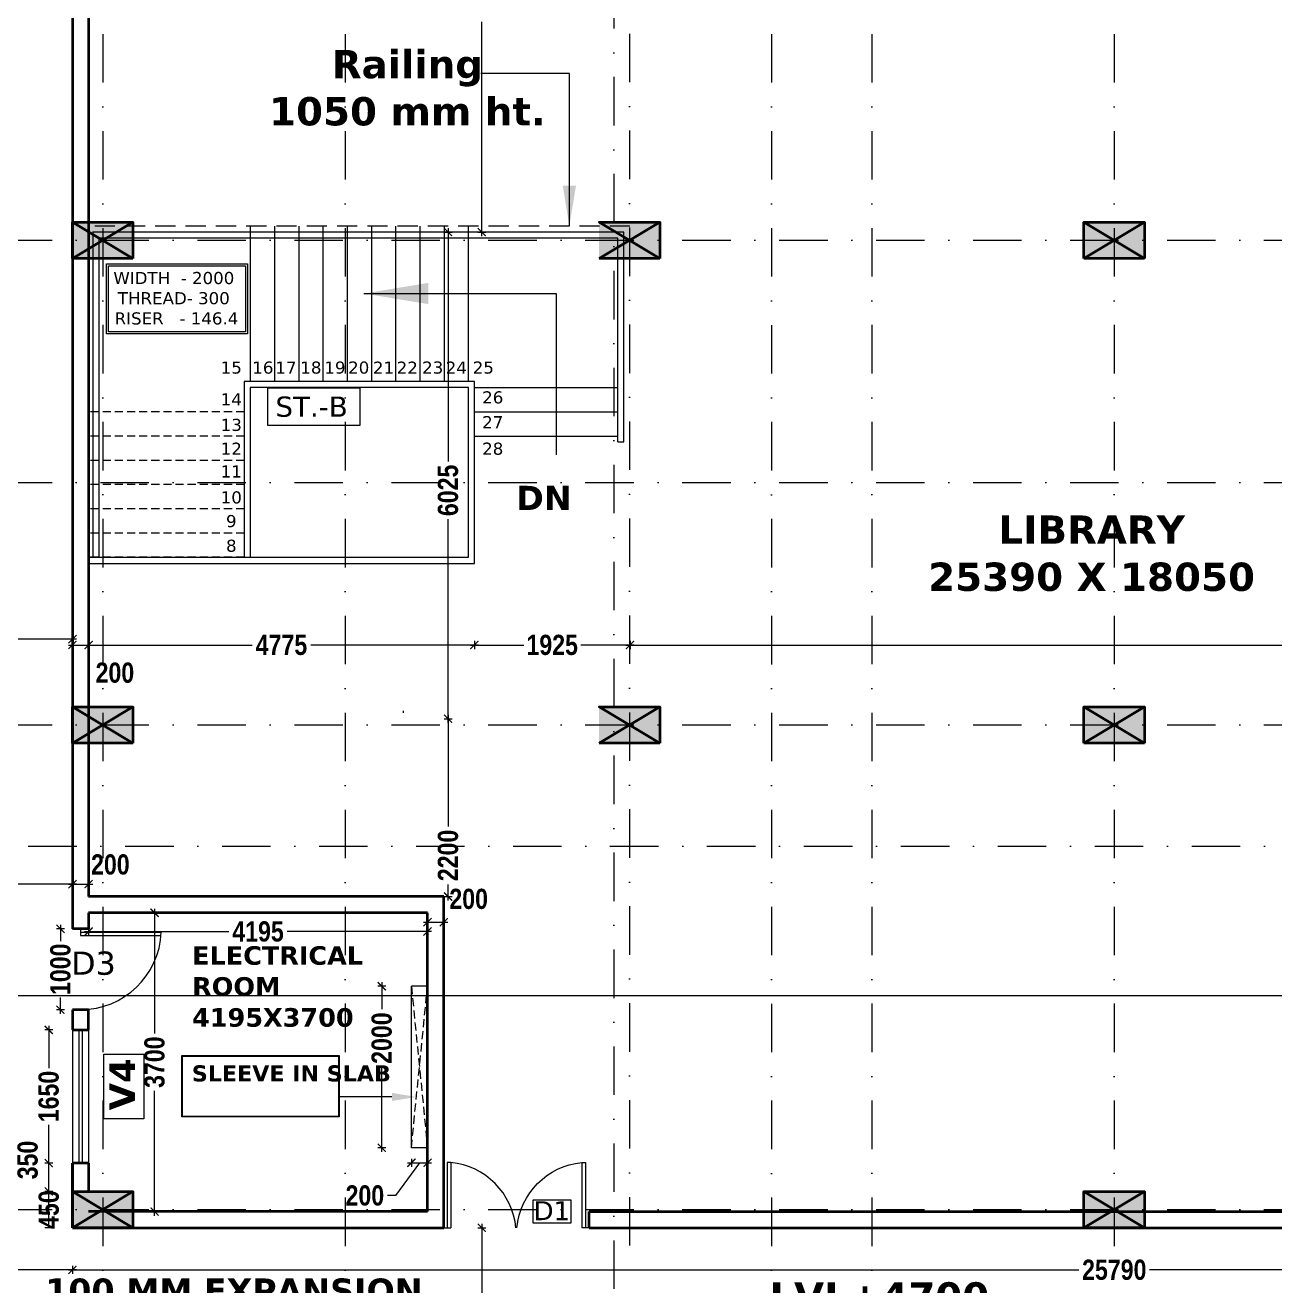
# Model space of a CAD drawing. Header units: millimetres. Extents: x -3092155 to 4513934, y -12317808 to 1850003.
# Drawn here: x -429904 to -414437, y -5682594 to -5666990 of the extents above; entities that cross this region are included whole.
import ezdxf

# ---------------------------------------------------------------- set-up
doc = ezdxf.new("R2010")
doc.units = ezdxf.units.MM
doc.header["$LTSCALE"] = 2
doc.header["$MEASUREMENT"] = 0
doc.header["$PDMODE"] = 34
doc.header["$PDSIZE"] = 500
for name, pattern in [('DASHDOT', [1, 0.5, -0.25, 0, -0.25]), ('DASHED2', [0.375, 0.25, -0.125]), ('HIDDEN', [0.375, 0.25, -0.125])]:
    doc.linetypes.add(name, pattern=pattern)
doc.layers.add('AEROW', color=7, linetype='Continuous', lineweight=15, true_color=0x0d0d0d)
doc.layers.add('DOT', color=7, linetype='DASHED2', lineweight=0, true_color=0x89067c)
for name, color, linetype, lineweight in [('coloumn', 10, 'Continuous', 35), ('D DIM', 250, 'Continuous', 9), ('D1', 10, 'Continuous', 5), ('D3', 10, 'Continuous', 5), ('DOOR', 27, 'Continuous', 5), ('glass', 5, 'Continuous', 15), ('GRID', 251, 'DASHDOT', 5), ('RAILING', 47, 'Continuous', 13), ('SILL', 74, 'Continuous', 9), ('STAIR', 252, 'Continuous', 9), ('TEXT', 7, 'Continuous', 13), ('VENTI', 162, 'Continuous', 5), ('WAll', 250, 'Continuous', 35)]:
    doc.layers.add(name, color=color, linetype=linetype, lineweight=lineweight)
doc.styles.add('INNER DIM', font='ARIALNB.TTF', dxfattribs={"height": 250})
doc.styles.add('style2', font='verdana.ttf')
doc.dimstyles.new('external final', dxfattribs={"dimscale": 0, "dimtxt": 250, "dimasz": 100, "dimexe": 50, "dimexo": 50, "dimgap": 50, "dimtad": 0, "dimdec": 0, "dimzin": 0, "dimdsep": 46, "dimtxsty": 'INNER DIM', "dimblk": 'ARCHTICK', "dimcen": 100, "dimdle": 50, "dimclrd": 256, "dimclre": 256, "dimclrt": 256, "dimadec": 0, "dimazin": 0, "dimtfac": 1, "dimtdec": 0, "dimtix": 1, "dimtmove": 1, "dimatfit": 3, "dimfxl": 50, "dimfxlon": 1, "dimtolj": 1, "dimtzin": 0, "dimlwd": -1, "dimlwe": -1, "dimarcsym": 1})
doc.dimstyles.new('INNER DIM', dxfattribs={"dimscale": 0, "dimtxt": 250, "dimasz": 100, "dimexe": 50, "dimexo": 50, "dimgap": 50, "dimtad": 0, "dimdec": 0, "dimzin": 0, "dimdsep": 46, "dimtxsty": 'INNER DIM', "dimblk": 'ARCHTICK', "dimcen": 100, "dimdle": 50, "dimclrd": 256, "dimclre": 256, "dimclrt": 256, "dimadec": 0, "dimazin": 0, "dimtfac": 1, "dimtdec": 0, "dimtix": 1, "dimtmove": 2, "dimatfit": 3, "dimfxl": 50, "dimfxlon": 1, "dimtolj": 1, "dimtzin": 0, "dimlwd": -1, "dimlwe": -1, "dimarcsym": 1})

# ---------------------------------------------------------------- blocks, each defined once
blk = doc.blocks.new('_ArchTick')
at = {"color": 0, "linetype": 'ByBlock', "const_width": 0.15}
blk.add_lwpolyline([(-0.5, -0.5), (0.5, 0.5)], dxfattribs=at)
blk = doc.blocks.new('*D658')
at = {"layer": 'D DIM', "ltscale": 100, "transparency": 16777216}
for p, q in [((-432189, -5674589), (-431087, -5674589)), ((-432139, -5674539), (-432139, -5674639)), ((-429269, -5674589), (-430371, -5674589)), ((-429319, -5674539), (-429319, -5674639))]:
    blk.add_line(p, q, dxfattribs=at)
at = {"layer": 'Defpoints', "color": 0, "lineweight": 50, "ltscale": 100, "transparency": 16777216}
for p in [(-432139, -5674076), (-429319, -5674202), (-429319, -5674589)]:
    blk.add_point(p, dxfattribs=at)
at = {"layer": 'D DIM', "ltscale": 100, "transparency": 16777216, "xscale": 100, "yscale": 100, "zscale": 100, "rotation": 180}
blk.add_blockref('_ArchTick', (-432139, -5674589), dxfattribs=at)
at = {"layer": 'D DIM', "ltscale": 100, "transparency": 16777216, "xscale": 100, "yscale": 100, "zscale": 100}
blk.add_blockref('_ArchTick', (-429319, -5674589), dxfattribs=at)
at = {"layer": 'D DIM', "ltscale": 100, "transparency": 16777216, "insert": (-430729, -5674589), "char_height": 250, "attachment_point": 5, "style": 'INNER DIM'}
blk.add_mtext('\\A1;2820', dxfattribs=at)
blk = doc.blocks.new('*D185')
at = {"layer": 'D DIM', "ltscale": 100, "transparency": 16777216}
for p, q in [((-429319, -5674612), (-429319, -5674712)), ((-429119, -5674612), (-429119, -5674712)), ((-429369, -5674662), (-429069, -5674662))]:
    blk.add_line(p, q, dxfattribs=at)
at = {"layer": 'Defpoints', "color": 0, "lineweight": 50, "ltscale": 100, "transparency": 16777216}
for p in [(-429319, -5674275), (-429119, -5674278), (-429119, -5674662)]:
    blk.add_point(p, dxfattribs=at)
at = {"layer": 'D DIM', "ltscale": 100, "transparency": 16777216, "xscale": 100, "yscale": 100, "zscale": 100, "rotation": 180}
blk.add_blockref('_ArchTick', (-429319, -5674662), dxfattribs=at)
at = {"layer": 'D DIM', "ltscale": 100, "transparency": 16777216, "xscale": 100, "yscale": 100, "zscale": 100}
blk.add_blockref('_ArchTick', (-429119, -5674662), dxfattribs=at)
at = {"layer": 'D DIM', "ltscale": 100, "transparency": 16777216, "insert": (-428794, -5675006), "char_height": 250, "attachment_point": 5, "style": 'INNER DIM'}
blk.add_mtext('\\A1;200', dxfattribs=at)
blk = doc.blocks.new('*D659')
at = {"layer": 'D DIM', "ltscale": 100, "transparency": 16777216}
for p, q in [((-429119, -5674612), (-429119, -5674712)), ((-424344, -5674612), (-424344, -5674712)), ((-429169, -5674662), (-427093, -5674662)), ((-424294, -5674662), (-426370, -5674662))]:
    blk.add_line(p, q, dxfattribs=at)
at = {"layer": 'Defpoints', "color": 0, "lineweight": 50, "ltscale": 100, "transparency": 16777216}
for p in [(-429119, -5673651), (-424344, -5673651), (-424344, -5674662)]:
    blk.add_point(p, dxfattribs=at)
at = {"layer": 'D DIM', "ltscale": 100, "transparency": 16777216, "xscale": 100, "yscale": 100, "zscale": 100, "rotation": 180}
blk.add_blockref('_ArchTick', (-429119, -5674662), dxfattribs=at)
at = {"layer": 'D DIM', "ltscale": 100, "transparency": 16777216, "xscale": 100, "yscale": 100, "zscale": 100}
blk.add_blockref('_ArchTick', (-424344, -5674662), dxfattribs=at)
at = {"layer": 'D DIM', "ltscale": 100, "transparency": 16777216, "insert": (-426732, -5674662), "char_height": 250, "attachment_point": 5, "style": 'INNER DIM'}
blk.add_mtext('\\A1;4775', dxfattribs=at)
blk = doc.blocks.new('*D660')
at = {"layer": 'D DIM', "ltscale": 100, "transparency": 16777216}
for p, q in [((-424344, -5674612), (-424344, -5674712)), ((-422418, -5674612), (-422418, -5674712)), ((-424394, -5674662), (-423734, -5674662)), ((-422368, -5674662), (-423028, -5674662))]:
    blk.add_line(p, q, dxfattribs=at)
at = {"layer": 'Defpoints', "color": 0, "lineweight": 50, "ltscale": 100, "transparency": 16777216}
for p in [(-422418, -5672076), (-424344, -5673651), (-422418, -5674662)]:
    blk.add_point(p, dxfattribs=at)
at = {"layer": 'D DIM', "ltscale": 100, "transparency": 16777216, "xscale": 100, "yscale": 100, "zscale": 100, "rotation": 180}
blk.add_blockref('_ArchTick', (-424344, -5674662), dxfattribs=at)
at = {"layer": 'D DIM', "ltscale": 100, "transparency": 16777216, "xscale": 100, "yscale": 100, "zscale": 100}
blk.add_blockref('_ArchTick', (-422418, -5674662), dxfattribs=at)
at = {"layer": 'D DIM', "ltscale": 100, "transparency": 16777216, "insert": (-423381, -5674662), "char_height": 250, "attachment_point": 5, "style": 'INNER DIM'}
blk.add_mtext('\\A1;1925', dxfattribs=at)
blk = doc.blocks.new('*D661')
at = {"layer": 'D DIM', "ltscale": 100, "transparency": 16777216}
for p, q in [((-422418, -5674612), (-422418, -5674712)), ((-403729, -5674662), (-403729, -5674612)), ((-422468, -5674662), (-413503, -5674662)), ((-403679, -5674662), (-412644, -5674662))]:
    blk.add_line(p, q, dxfattribs=at)
at = {"layer": 'Defpoints', "color": 0, "lineweight": 50, "ltscale": 100, "transparency": 16777216}
for p in [(-422418, -5672076), (-403729, -5674662), (-403729, -5674662)]:
    blk.add_point(p, dxfattribs=at)
at = {"layer": 'D DIM', "ltscale": 100, "transparency": 16777216, "xscale": 100, "yscale": 100, "zscale": 100, "rotation": 180}
blk.add_blockref('_ArchTick', (-422418, -5674662), dxfattribs=at)
at = {"layer": 'D DIM', "ltscale": 100, "transparency": 16777216, "xscale": 100, "yscale": 100, "zscale": 100}
blk.add_blockref('_ArchTick', (-403729, -5674662), dxfattribs=at)
at = {"layer": 'D DIM', "ltscale": 100, "transparency": 16777216, "insert": (-413074, -5674662), "char_height": 250, "attachment_point": 5, "style": 'INNER DIM'}
blk.add_mtext('\\A1;18690', dxfattribs=at)
blk = doc.blocks.new('*D193')
at = {"layer": 'D DIM', "ltscale": 100, "transparency": 16777216}
for p, q in [((-432215, -5677572), (-432215, -5677672)), ((-429319, -5677572), (-429319, -5677672)), ((-432265, -5677622), (-431127, -5677622)), ((-429269, -5677622), (-430406, -5677622))]:
    blk.add_line(p, q, dxfattribs=at)
at = {"layer": 'Defpoints', "color": 0, "lineweight": 50, "ltscale": 100, "transparency": 16777216}
for p in [(-432215, -5677403), (-429319, -5677403), (-429319, -5677622)]:
    blk.add_point(p, dxfattribs=at)
at = {"layer": 'D DIM', "ltscale": 100, "transparency": 16777216, "xscale": 100, "yscale": 100, "zscale": 100, "rotation": 180}
blk.add_blockref('_ArchTick', (-432215, -5677622), dxfattribs=at)
at = {"layer": 'D DIM', "ltscale": 100, "transparency": 16777216, "xscale": 100, "yscale": 100, "zscale": 100}
blk.add_blockref('_ArchTick', (-429319, -5677622), dxfattribs=at)
at = {"layer": 'D DIM', "ltscale": 100, "transparency": 16777216, "insert": (-430767, -5677622), "char_height": 250, "attachment_point": 5, "style": 'INNER DIM'}
blk.add_mtext('\\A1;2895', dxfattribs=at)
blk = doc.blocks.new('*D194')
at = {"layer": 'D DIM', "ltscale": 100, "transparency": 16777216}
for p, q in [((-429319, -5677572), (-429319, -5677672)), ((-429119, -5677572), (-429119, -5677672)), ((-429369, -5677622), (-429069, -5677622))]:
    blk.add_line(p, q, dxfattribs=at)
at = {"layer": 'Defpoints', "color": 0, "lineweight": 50, "ltscale": 100, "transparency": 16777216}
for p in [(-429319, -5677403), (-429119, -5677403), (-429119, -5677622)]:
    blk.add_point(p, dxfattribs=at)
at = {"layer": 'D DIM', "ltscale": 100, "transparency": 16777216, "xscale": 100, "yscale": 100, "zscale": 100, "rotation": 180}
blk.add_blockref('_ArchTick', (-429319, -5677622), dxfattribs=at)
at = {"layer": 'D DIM', "ltscale": 100, "transparency": 16777216, "xscale": 100, "yscale": 100, "zscale": 100}
blk.add_blockref('_ArchTick', (-429119, -5677622), dxfattribs=at)
at = {"layer": 'D DIM', "ltscale": 100, "transparency": 16777216, "insert": (-428850, -5677380), "char_height": 250, "attachment_point": 5, "style": 'INNER DIM'}
blk.add_mtext('\\A1;200', dxfattribs=at)
blk = doc.blocks.new('*D195')
at = {"layer": 'D DIM', "ltscale": 100, "transparency": 16777216}
for p, q in [((-429169, -5678209), (-427383, -5678209)), ((-429119, -5678159), (-429119, -5678259)), ((-424874, -5678209), (-426660, -5678209)), ((-424924, -5678159), (-424924, -5678259))]:
    blk.add_line(p, q, dxfattribs=at)
at = {"layer": 'Defpoints', "color": 0, "lineweight": 50, "ltscale": 100, "transparency": 16777216}
for p in [(-429119, -5677403), (-424924, -5677403), (-424924, -5678209)]:
    blk.add_point(p, dxfattribs=at)
at = {"layer": 'D DIM', "ltscale": 100, "transparency": 16777216, "xscale": 100, "yscale": 100, "zscale": 100, "rotation": 180}
blk.add_blockref('_ArchTick', (-429119, -5678209), dxfattribs=at)
at = {"layer": 'D DIM', "ltscale": 100, "transparency": 16777216, "xscale": 100, "yscale": 100, "zscale": 100}
blk.add_blockref('_ArchTick', (-424924, -5678209), dxfattribs=at)
at = {"layer": 'D DIM', "ltscale": 100, "transparency": 16777216, "insert": (-427022, -5678209), "char_height": 250, "attachment_point": 5, "style": 'INNER DIM'}
blk.add_mtext('\\A1;4195', dxfattribs=at)
blk = doc.blocks.new('*D196')
at = {"layer": 'D DIM', "ltscale": 100, "transparency": 16777216}
for p, q in [((-424724, -5678093), (-424724, -5678043)), ((-424974, -5678093), (-424674, -5678093)), ((-424924, -5678090), (-424924, -5678143))]:
    blk.add_line(p, q, dxfattribs=at)
at = {"layer": 'Defpoints', "color": 0, "lineweight": 50, "ltscale": 100, "transparency": 16777216}
for p in [(-424924, -5678040), (-424724, -5678093), (-424724, -5678093)]:
    blk.add_point(p, dxfattribs=at)
at = {"layer": 'D DIM', "ltscale": 100, "transparency": 16777216, "xscale": 100, "yscale": 100, "zscale": 100, "rotation": 180}
blk.add_blockref('_ArchTick', (-424924, -5678093), dxfattribs=at)
at = {"layer": 'D DIM', "ltscale": 100, "transparency": 16777216, "xscale": 100, "yscale": 100, "zscale": 100}
blk.add_blockref('_ArchTick', (-424724, -5678093), dxfattribs=at)
at = {"layer": 'D DIM', "ltscale": 100, "transparency": 16777216, "insert": (-424415, -5677806), "char_height": 250, "attachment_point": 5, "style": 'INNER DIM'}
blk.add_mtext('\\A1;200', dxfattribs=at)
blk = doc.blocks.new('*D667')
at = {"layer": 'D DIM', "ltscale": 100, "transparency": 16777216}
for p, q in [((-432265, -5682397), (-431127, -5682397)), ((-432215, -5682347), (-432215, -5682447)), ((-429269, -5682397), (-430407, -5682397)), ((-429319, -5682347), (-429319, -5682447))]:
    blk.add_line(p, q, dxfattribs=at)
at = {"layer": 'Defpoints', "color": 0, "lineweight": 50, "ltscale": 100, "transparency": 16777216}
for p in [(-429319, -5681876), (-432215, -5682051), (-429319, -5682397)]:
    blk.add_point(p, dxfattribs=at)
at = {"layer": 'D DIM', "ltscale": 100, "transparency": 16777216, "xscale": 100, "yscale": 100, "zscale": 100, "rotation": 180}
blk.add_blockref('_ArchTick', (-432215, -5682397), dxfattribs=at)
at = {"layer": 'D DIM', "ltscale": 100, "transparency": 16777216, "xscale": 100, "yscale": 100, "zscale": 100}
blk.add_blockref('_ArchTick', (-429319, -5682397), dxfattribs=at)
at = {"layer": 'D DIM', "ltscale": 100, "transparency": 16777216, "insert": (-430767, -5682397), "char_height": 250, "attachment_point": 5, "style": 'INNER DIM'}
blk.add_mtext('\\A1;2896', dxfattribs=at)
blk = doc.blocks.new('*D668')
at = {"layer": 'D DIM', "ltscale": 100, "transparency": 16777216}
for p, q in [((-429369, -5682397), (-416862, -5682397)), ((-429319, -5682347), (-429319, -5682447)), ((-403479, -5682397), (-415987, -5682397)), ((-403529, -5682347), (-403529, -5682447))]:
    blk.add_line(p, q, dxfattribs=at)
at = {"layer": 'Defpoints', "color": 0, "lineweight": 50, "ltscale": 100, "transparency": 16777216}
for p in [(-429319, -5681876), (-403529, -5681876), (-403529, -5682397)]:
    blk.add_point(p, dxfattribs=at)
at = {"layer": 'D DIM', "ltscale": 100, "transparency": 16777216, "xscale": 100, "yscale": 100, "zscale": 100, "rotation": 180}
blk.add_blockref('_ArchTick', (-429319, -5682397), dxfattribs=at)
at = {"layer": 'D DIM', "ltscale": 100, "transparency": 16777216, "xscale": 100, "yscale": 100, "zscale": 100}
blk.add_blockref('_ArchTick', (-403529, -5682397), dxfattribs=at)
at = {"layer": 'D DIM', "ltscale": 100, "transparency": 16777216, "insert": (-416424, -5682397), "char_height": 250, "attachment_point": 5, "style": 'INNER DIM'}
blk.add_mtext('\\A1;25790', dxfattribs=at)
blk = doc.blocks.new('*D730')
at = {"layer": 'D DIM', "ltscale": 100, "transparency": 16777216}
for p, q in [((1049, 411), (-438739, 411)), ((-438689, 361), (-438689, 461)), ((999, 361), (999, 461))]:
    blk.add_line(p, q, dxfattribs=at)
at = {"layer": 'Defpoints', "color": 0, "lineweight": 50, "ltscale": 100, "transparency": 16777216}
for p in [(-438689, 411), (999, 0), (-438689, -5723126)]:
    blk.add_point(p, dxfattribs=at)
at = {"layer": 'D DIM', "ltscale": 100, "transparency": 16777216, "xscale": 100, "yscale": 100, "zscale": 100, "rotation": 180}
blk.add_blockref('_ArchTick', (-438689, 411), dxfattribs=at)
at = {"layer": 'D DIM', "ltscale": 100, "transparency": 16777216, "xscale": 100, "yscale": 100, "zscale": 100}
blk.add_blockref('_ArchTick', (999, 411), dxfattribs=at)
at = {"layer": 'D DIM', "ltscale": 100, "transparency": 16777216, "insert": (1326, 835), "char_height": 250, "attachment_point": 5, "style": 'INNER DIM'}
blk.add_mtext('\\A1;439688', dxfattribs=at)
blk = doc.blocks.new('*D297')
at = {"layer": 'D DIM', "ltscale": 100, "transparency": 16777216}
for p, q in [((-429418, -5678176), (-429518, -5678176)), ((-429468, -5678126), (-429468, -5678326)), ((-429468, -5679226), (-429468, -5679026)), ((-429418, -5679176), (-429518, -5679176))]:
    blk.add_line(p, q, dxfattribs=at)
at = {"layer": 'Defpoints', "color": 0, "lineweight": 50, "ltscale": 100, "transparency": 16777216}
for p in [(-429319, -5678176), (-429468, -5679176), (-429319, -5679176)]:
    blk.add_point(p, dxfattribs=at)
at = {"layer": 'D DIM', "ltscale": 100, "transparency": 16777216, "xscale": 100, "yscale": 100, "zscale": 100}
for p, rotation in [((-429468, -5678176), 90), ((-429468, -5679176), 270)]:
    blk.add_blockref('_ArchTick', p, dxfattribs=dict(at, rotation=rotation))
at = {"layer": 'D DIM', "ltscale": 100, "transparency": 16777216, "insert": (-429468, -5678676), "char_height": 250, "attachment_point": 5, "rotation": 90, "style": 'INNER DIM'}
blk.add_mtext('\\A1;1000', dxfattribs=at)
blk = doc.blocks.new('*D298')
at = {"layer": 'D DIM', "ltscale": 100, "transparency": 16777216}
for p, q in [((-424303, -5663626), (-424203, -5663626)), ((-424253, -5663576), (-424253, -5666231)), ((-424253, -5669601), (-424253, -5666947)), ((-424303, -5669551), (-424203, -5669551))]:
    blk.add_line(p, q, dxfattribs=at)
at = {"layer": 'Defpoints', "color": 0, "lineweight": 50, "ltscale": 100, "transparency": 16777216}
for p in [(-425142, -5663626), (-425142, -5669551), (-424253, -5669551)]:
    blk.add_point(p, dxfattribs=at)
at = {"layer": 'D DIM', "ltscale": 100, "transparency": 16777216, "xscale": 100, "yscale": 100, "zscale": 100}
for p, rotation in [((-424253, -5663626), 90), ((-424253, -5669551), 270)]:
    blk.add_blockref('_ArchTick', p, dxfattribs=dict(at, rotation=rotation))
at = {"layer": 'D DIM', "ltscale": 100, "transparency": 16777216, "insert": (-424253, -5666589), "char_height": 250, "attachment_point": 5, "rotation": 90, "style": 'INNER DIM'}
blk.add_mtext('\\A1;5925', dxfattribs=at)
blk = doc.blocks.new('*D299')
at = {"layer": 'D DIM', "ltscale": 100, "transparency": 16777216}
for p, q in [((-424720, -5669551), (-424620, -5669551)), ((-424670, -5669501), (-424670, -5672390)), ((-424670, -5675626), (-424670, -5673106)), ((-424720, -5675576), (-424620, -5675576))]:
    blk.add_line(p, q, dxfattribs=at)
at = {"layer": 'Defpoints', "color": 0, "lineweight": 50, "ltscale": 100, "transparency": 16777216}
for p in [(-425142, -5669551), (-425618, -5675576), (-424670, -5675576)]:
    blk.add_point(p, dxfattribs=at)
at = {"layer": 'D DIM', "ltscale": 100, "transparency": 16777216, "xscale": 100, "yscale": 100, "zscale": 100}
for p, rotation in [((-424670, -5669551), 90), ((-424670, -5675576), 270)]:
    blk.add_blockref('_ArchTick', p, dxfattribs=dict(at, rotation=rotation))
at = {"layer": 'D DIM', "ltscale": 100, "transparency": 16777216, "insert": (-424670, -5672748), "char_height": 250, "attachment_point": 5, "rotation": 90, "style": 'INNER DIM'}
blk.add_mtext('\\A1;6025', dxfattribs=at)
blk = doc.blocks.new('*D300')
at = {"layer": 'D DIM', "ltscale": 100, "transparency": 16777216}
for p, q in [((-424670, -5675526), (-424670, -5676909)), ((-424720, -5675576), (-424620, -5675576)), ((-424670, -5677826), (-424670, -5677625)), ((-424720, -5677776), (-424620, -5677776))]:
    blk.add_line(p, q, dxfattribs=at)
at = {"layer": 'Defpoints', "color": 0, "lineweight": 50, "ltscale": 100, "transparency": 16777216}
for p in [(-425618, -5675576), (-424924, -5677776), (-424670, -5677776)]:
    blk.add_point(p, dxfattribs=at)
at = {"layer": 'D DIM', "ltscale": 100, "transparency": 16777216, "xscale": 100, "yscale": 100, "zscale": 100}
for p, rotation in [((-424670, -5675576), 90), ((-424670, -5677776), 270)]:
    blk.add_blockref('_ArchTick', p, dxfattribs=dict(at, rotation=rotation))
at = {"layer": 'D DIM', "ltscale": 100, "transparency": 16777216, "insert": (-424670, -5677267), "char_height": 250, "attachment_point": 5, "rotation": 90, "style": 'INNER DIM'}
blk.add_mtext('\\A1;2200', dxfattribs=at)
blk = doc.blocks.new('*D301')
at = {"layer": 'D DIM', "ltscale": 100, "transparency": 16777216}
for p, q in [((-428303, -5677976), (-428353, -5677976)), ((-428303, -5677926), (-428303, -5679470)), ((-428303, -5681726), (-428303, -5680182)), ((-428253, -5681676), (-428353, -5681676))]:
    blk.add_line(p, q, dxfattribs=at)
at = {"layer": 'Defpoints', "color": 0, "lineweight": 50, "ltscale": 100, "transparency": 16777216}
for p in [(-428303, -5677976), (-428303, -5681676), (-425142, -5681676)]:
    blk.add_point(p, dxfattribs=at)
at = {"layer": 'D DIM', "ltscale": 100, "transparency": 16777216, "xscale": 100, "yscale": 100, "zscale": 100}
for p, rotation in [((-428303, -5677976), 90), ((-428303, -5681676), 270)]:
    blk.add_blockref('_ArchTick', p, dxfattribs=dict(at, rotation=rotation))
at = {"layer": 'D DIM', "ltscale": 100, "transparency": 16777216, "insert": (-428303, -5679826), "char_height": 250, "attachment_point": 5, "rotation": 90, "style": 'INNER DIM'}
blk.add_mtext('\\A1;3700', dxfattribs=at)
blk = doc.blocks.new('*D771')
at = {"layer": 'D DIM', "ltscale": 100, "transparency": 16777216}
for p, q in [((-424303, -5681876), (-424203, -5681876)), ((-424253, -5681826), (-424253, -5682918)), ((-424253, -5684726), (-424253, -5683634)), ((-424303, -5684676), (-424203, -5684676))]:
    blk.add_line(p, q, dxfattribs=at)
at = {"layer": 'Defpoints', "color": 0, "lineweight": 50, "ltscale": 100, "transparency": 16777216}
for p in [(-425142, -5681876), (-425569, -5684676), (-424253, -5684676)]:
    blk.add_point(p, dxfattribs=at)
at = {"layer": 'D DIM', "ltscale": 100, "transparency": 16777216, "xscale": 100, "yscale": 100, "zscale": 100}
for p, rotation in [((-424253, -5681876), 90), ((-424253, -5684676), 270)]:
    blk.add_blockref('_ArchTick', p, dxfattribs=dict(at, rotation=rotation))
at = {"layer": 'D DIM', "ltscale": 100, "transparency": 16777216, "insert": (-424253, -5683276), "char_height": 250, "attachment_point": 5, "rotation": 90, "style": 'INNER DIM'}
blk.add_mtext('\\A1;2800', dxfattribs=at)
blk = doc.blocks.new('*D399')
at = {"layer": 'D DIM', "ltscale": 100, "transparency": 16777216}
for p, q in [((-429562, -5681426), (-429662, -5681426)), ((-429612, -5681876), (-429612, -5681426)), ((-429562, -5681876), (-429662, -5681876))]:
    blk.add_line(p, q, dxfattribs=at)
at = {"layer": 'Defpoints', "color": 0, "lineweight": 50, "ltscale": 100, "transparency": 16777216}
for p in [(-429612, -5681426), (-429319, -5681426), (-429319, -5681876)]:
    blk.add_point(p, dxfattribs=at)
at = {"layer": 'D DIM', "ltscale": 100, "transparency": 16777216, "insert": (-429612, -5681651), "char_height": 250, "attachment_point": 5, "rotation": 90, "style": 'INNER DIM'}
blk.add_mtext('\\A1;450', dxfattribs=at)
blk = doc.blocks.new('*D916')
at = {"layer": 'D DIM', "ltscale": 100, "transparency": 16777216}
for p, q in [((-429563, -5681076), (-429663, -5681076)), ((-429613, -5681476), (-429613, -5681026)), ((-429563, -5681426), (-429663, -5681426))]:
    blk.add_line(p, q, dxfattribs=at)
at = {"layer": 'Defpoints', "color": 0, "lineweight": 50, "ltscale": 100, "transparency": 16777216}
for p in [(-429613, -5681076), (-429319, -5681076), (-429319, -5681426)]:
    blk.add_point(p, dxfattribs=at)
at = {"layer": 'D DIM', "ltscale": 100, "transparency": 16777216, "xscale": 100, "yscale": 100, "zscale": 100}
for p, rotation in [((-429613, -5681076), 90), ((-429613, -5681426), 270)]:
    blk.add_blockref('_ArchTick', p, dxfattribs=dict(at, rotation=rotation))
at = {"layer": 'D DIM', "ltscale": 100, "transparency": 16777216, "insert": (-429873, -5681037), "char_height": 250, "attachment_point": 5, "rotation": 90, "style": 'INNER DIM'}
blk.add_mtext('\\A1;350', dxfattribs=at)
blk = doc.blocks.new('*D917')
at = {"layer": 'D DIM', "ltscale": 100, "transparency": 16777216}
for p, q in [((-429563, -5679426), (-429663, -5679426)), ((-429613, -5679376), (-429613, -5679901)), ((-429613, -5681126), (-429613, -5680601)), ((-429563, -5681076), (-429663, -5681076))]:
    blk.add_line(p, q, dxfattribs=at)
at = {"layer": 'Defpoints', "color": 0, "lineweight": 50, "ltscale": 100, "transparency": 16777216}
for p in [(-429613, -5679426), (-429319, -5679426), (-429319, -5681076)]:
    blk.add_point(p, dxfattribs=at)
at = {"layer": 'D DIM', "ltscale": 100, "transparency": 16777216, "xscale": 100, "yscale": 100, "zscale": 100}
for p, rotation in [((-429613, -5679426), 90), ((-429613, -5681076), 270)]:
    blk.add_blockref('_ArchTick', p, dxfattribs=dict(at, rotation=rotation))
at = {"layer": 'D DIM', "ltscale": 100, "transparency": 16777216, "insert": (-429613, -5680251), "char_height": 250, "attachment_point": 5, "rotation": 90, "style": 'INNER DIM'}
blk.add_mtext('\\A1;1650', dxfattribs=at)
blk = doc.blocks.new('*D919')
at = {"layer": 'D DIM', "ltscale": 100, "transparency": 16777216}
for p, q in [((-425491, -5678836), (-425491, -5679170)), ((-425441, -5678886), (-425541, -5678886)), ((-425491, -5680936), (-425491, -5679886)), ((-425441, -5680886), (-425541, -5680886))]:
    blk.add_line(p, q, dxfattribs=at)
at = {"layer": 'Defpoints', "color": 0, "lineweight": 50, "ltscale": 100, "transparency": 16777216}
for p in [(-425124, -5678886), (-425491, -5680886), (-425124, -5680886)]:
    blk.add_point(p, dxfattribs=at)
at = {"layer": 'D DIM', "ltscale": 100, "transparency": 16777216, "xscale": 100, "yscale": 100, "zscale": 100}
for p, rotation in [((-425491, -5678886), 90), ((-425491, -5680886), 270)]:
    blk.add_blockref('_ArchTick', p, dxfattribs=dict(at, rotation=rotation))
at = {"layer": 'D DIM', "ltscale": 100, "transparency": 16777216, "insert": (-425491, -5679528), "char_height": 250, "attachment_point": 5, "rotation": 90, "style": 'INNER DIM'}
blk.add_mtext('\\A1;2000', dxfattribs=at)
blk = doc.blocks.new('*D920')
at = {"layer": 'D DIM', "ltscale": 100, "transparency": 16777216}
for p, q in [((-425024, -5681071), (-425321, -5681477)), ((-425174, -5681071), (-424874, -5681071)), ((-425124, -5681021), (-425124, -5681121)), ((-424924, -5681021), (-424924, -5681121)), ((-425321, -5681477), (-425421, -5681477))]:
    blk.add_line(p, q, dxfattribs=at)
at = {"layer": 'Defpoints', "color": 0, "lineweight": 50, "ltscale": 100, "transparency": 16777216}
for p in [(-425124, -5680886), (-424924, -5680886), (-424924, -5681071)]:
    blk.add_point(p, dxfattribs=at)
at = {"layer": 'D DIM', "ltscale": 100, "transparency": 16777216, "xscale": 100, "yscale": 100, "zscale": 100, "rotation": 180}
blk.add_blockref('_ArchTick', (-425124, -5681071), dxfattribs=at)
at = {"layer": 'D DIM', "ltscale": 100, "transparency": 16777216, "xscale": 100, "yscale": 100, "zscale": 100}
blk.add_blockref('_ArchTick', (-424924, -5681071), dxfattribs=at)
at = {"layer": 'D DIM', "ltscale": 100, "transparency": 16777216, "insert": (-425700, -5681477), "char_height": 250, "attachment_point": 5, "style": 'INNER DIM'}
blk.add_mtext('\\A1;200', dxfattribs=at)
blk = doc.blocks.new('1000 DOOR R')
at = {"layer": 'DOOR', "color": 252, "ltscale": 200}
for p, q in [((-900, -900), (0, -900)), ((-900, -900), (-900, -950)), ((-900, -950), (0, -950)), ((0, -1000), (0, -900))]:
    blk.add_line(p, q, dxfattribs=at)
blk.add_arc((96, -1003), 1001, 95.4612, 174.0988, dxfattribs=at)
blk = doc.blocks.new('F.F')
at = {"layer": 'coloumn', "ltscale": 100}
for points in [[(-201190, -5823206), (-201190, -5822756), (-201940, -5822756), (-201940, -5823206)], [(-194670, -5823206), (-194670, -5822756), (-195420, -5822756), (-195420, -5823206)], [(-188670, -5823206), (-188670, -5822756), (-189420, -5822756), (-189420, -5823206)], [(-201190, -5829206), (-201190, -5828756), (-201940, -5828756), (-201940, -5829206)], [(-194670, -5829206), (-194670, -5828756), (-195420, -5828756), (-195420, -5829206)], [(-188670, -5829206), (-188670, -5828756), (-189420, -5828756), (-189420, -5829206)], [(-201190, -5835206), (-201190, -5834756), (-201940, -5834756), (-201940, -5835206)], [(-188670, -5835206), (-188670, -5834756), (-189420, -5834756), (-189420, -5835206)]]:
    blk.add_hatch(color=256, dxfattribs=at).paths.add_polyline_path(points)
for p, q in [((-201940, -5823206), (-201940, -5822756)), ((-201940, -5822756), (-201190, -5822756)), ((-201190, -5822756), (-201190, -5823206)), ((-194670, -5822756), (-194670, -5823206)), ((-189420, -5823206), (-189420, -5822756)), ((-189420, -5822756), (-188670, -5822756)), ((-188670, -5822756), (-188670, -5823206)), ((-201190, -5823206), (-201940, -5823206)), ((-194670, -5823206), (-195420, -5823206)), ((-188670, -5823206), (-189420, -5823206)), ((-201940, -5829206), (-201940, -5828756)), ((-201940, -5828756), (-201190, -5828756)), ((-201190, -5828756), (-201190, -5829206)), ((-194670, -5828756), (-194670, -5829206)), ((-189420, -5829206), (-189420, -5828756)), ((-189420, -5828756), (-188670, -5828756)), ((-188670, -5828756), (-188670, -5829206)), ((-201190, -5829206), (-201940, -5829206)), ((-194670, -5829206), (-195420, -5829206)), ((-188670, -5829206), (-189420, -5829206)), ((-201940, -5835206), (-201940, -5834756)), ((-201940, -5834756), (-201190, -5834756)), ((-201190, -5834756), (-201190, -5835206)), ((-189420, -5835206), (-189420, -5834756)), ((-189420, -5834756), (-188670, -5834756)), ((-188670, -5834756), (-188670, -5835206)), ((-201190, -5835206), (-201940, -5835206)), ((-188670, -5835206), (-189420, -5835206))]:
    blk.add_line(p, q, dxfattribs=at)
for points in [[(-201190, -5823206), (-201940, -5822756), (-201190, -5822756), (-201940, -5823206)], [(-194670, -5823206), (-195420, -5822756), (-194670, -5822756), (-195420, -5823206)], [(-188670, -5823206), (-189420, -5822756), (-188670, -5822756), (-189420, -5823206)], [(-201190, -5829206), (-201940, -5828756), (-201190, -5828756), (-201940, -5829206)], [(-194670, -5829206), (-195420, -5828756), (-194670, -5828756), (-195420, -5829206)], [(-188670, -5829206), (-189420, -5828756), (-188670, -5828756), (-189420, -5829206)], [(-201190, -5835206), (-201940, -5834756), (-201190, -5834756), (-201940, -5835206)], [(-188670, -5835206), (-189420, -5834756), (-188670, -5834756), (-189420, -5835206)]]:
    blk.add_lwpolyline(points, dxfattribs=at)

msp = doc.modelspace()

# ---------------------------------------------------------------- linework, layer by layer
at = {"layer": 'AEROW', "ltscale": 100}
for points in [[(-427963.9, -5679744.7), (-426019.4, -5679744.7), (-426019.4, -5680501.7), (-427963.9, -5680501.7)], [(-427958.9, -5679749.7), (-426024.4, -5679749.7), (-426024.4, -5680496.7), (-427958.9, -5680496.7)]]:
    msp.add_lwpolyline(points, close=True, dxfattribs=at)
msp.add_lwpolyline([(-425364.4, -5680256.2), (-426019.4, -5680256.2)], dxfattribs=at)
msp.add_solid([(-425364.4, -5680206.2), (-425064.4, -5680256.2), (-425364.4, -5680306.2)], dxfattribs=at)
at = {"layer": 'D DIM', "ltscale": 100}
msp.add_line((-438539.3, -5678998.9), (-394309.3, -5678998.9), dxfattribs=at)
at = {"layer": 'D DIM', "color": 1, "ltscale": 100}
msp.add_lwpolyline([(-423617.5, -5681530.8), (-423152.3, -5681530.8), (-423152.3, -5681817), (-423617.5, -5681817)], close=True, dxfattribs=at)
at = {"layer": 'DOOR', "ltscale": 0.1}
for p, q in [((-429219.3, -5678176.2), (-429219.3, -5678259.6)), ((-429219.3, -5678217.9), (-428220.2, -5678217.9)), ((-429219.3, -5678259.6), (-428222.8, -5678259.6))]:
    msp.add_line(p, q, dxfattribs=at)
msp.add_arc((-429219.3, -5678176.2), 1000, 270, 357.61198, dxfattribs=at)
at = {"layer": 'DOT', "linetype": 'Continuous', "lineweight": 5, "ltscale": 400}
for p, q in [((-425124.3, -5680885.9), (-425124.3, -5678885.9)), ((-424924.3, -5678885.9), (-425124.3, -5678885.9)), ((-424924.3, -5680885.9), (-425124.3, -5680885.9))]:
    msp.add_line(p, q, dxfattribs=at)
at = {"layer": 'glass', "ltscale": 100}
for p, q in [((-429239.3, -5679426.2), (-429239.3, -5681076.2)), ((-429199.3, -5679426.2), (-429199.3, -5681076.2))]:
    msp.add_line(p, q, dxfattribs=at)
at = {"layer": 'GRID', "color": 5, "ltscale": 600}
for p, q in [((-428945.1, -5657499.4), (-428945.1, -5742293.2)), ((-425944.7, -5657499.4), (-425944.7, -5742293.2)), ((-422424.7, -5657494.5), (-422424.7, -5742293.2)), ((-420667.4, -5657500.3), (-420667.4, -5742292.2)), ((-419424.7, -5657499.4), (-419424.7, -5742293.2)), ((-416424.7, -5657499.4), (-416424.7, -5742293.2)), ((-422620.1, -5660430.1), (-422620.1, -5739362.4))]:
    msp.add_line(p, q, dxfattribs=at)
at = {"layer": 'GRID', "color": 6, "ltscale": 600}
for p, q in [((-460174.6, -5669651.2), (-367335.1, -5669651.2)), ((-460174.6, -5672651.2), (-367335.1, -5672651.2)), ((-460174.6, -5675651.2), (-367335.1, -5675651.2)), ((-461068.9, -5677151.2), (-366441.5, -5677151.2)), ((-460174.6, -5681651.2), (-367335.1, -5681651.2))]:
    msp.add_line(p, q, dxfattribs=at)
at = {"layer": 'RAILING', "ltscale": 100}
for p, q in [((-422494.2, -5669551.2), (-429069.2, -5669551.2)), ((-422493.8, -5669551.2), (-429068.8, -5669551.2)), ((-429068.8, -5669551.2), (-429068.8, -5673576.4)), ((-422569.2, -5669626.2), (-428994.2, -5669626.2)), ((-422568.8, -5669626.2), (-428993.8, -5669626.2)), ((-428993.8, -5669626.2), (-428993.8, -5673576.4)), ((-422568.8, -5672145.6), (-422568.8, -5669626.2)), ((-422493.8, -5672145.6), (-422493.8, -5669551.2)), ((-424343.8, -5671401.4), (-427193.8, -5671401.4)), ((-427193.8, -5671401.4), (-427193.8, -5673576.4)), ((-424418.8, -5671476.4), (-427118.8, -5671476.4)), ((-427118.8, -5671476.4), (-427118.8, -5673576.4)), ((-424418.8, -5673576.4), (-424418.8, -5671476.4)), ((-424343.8, -5673651.4), (-424343.8, -5671401.4)), ((-422568.8, -5672145.6), (-422493.8, -5672145.6)), ((-429119.3, -5673576.4), (-424418.8, -5673576.4)), ((-429119.3, -5673651.4), (-424343.8, -5673651.4)), ((-425225.7, -5675476.2), (-425225.7, -5675476.2)), ((-425225.7, -5675476.2), (-425225.7, -5675501.2))]:
    msp.add_line(p, q, dxfattribs=at)
at = {"layer": 'RAILING', "color": 1, "ltscale": 100}
msp.add_lwpolyline([(-426899.4, -5671480.7), (-425761.9, -5671480.7), (-425761.9, -5671943.7), (-426899.4, -5671943.7)], close=True, dxfattribs=at)
at = {"layer": 'SILL', "ltscale": 100}
for p, q in [((-429319.3, -5679426.2), (-429319.3, -5681076.2)), ((-429119.3, -5679426.2), (-429119.3, -5681076.2))]:
    msp.add_line(p, q, dxfattribs=at)
at = {"layer": 'STAIR', "linetype": 'HIDDEN', "ltscale": 500}
msp.add_line((-422419.2, -5669476.2), (-429144.2, -5669476.2), dxfattribs=at)
at = {"layer": 'STAIR', "ltscale": 100}
for p, q in [((-427119.2, -5669476.2), (-427119.2, -5671401.4)), ((-426819.2, -5669476.2), (-426819.2, -5671401.4)), ((-426519.2, -5669476.2), (-426519.2, -5671401.4)), ((-426219.2, -5669476.2), (-426219.2, -5671401.4)), ((-425919.2, -5669476.2), (-425919.2, -5671401.4)), ((-425619.2, -5669476.2), (-425619.2, -5671401.4)), ((-425319.2, -5669476.2), (-425319.2, -5671401.4)), ((-425019.2, -5669476.2), (-425019.2, -5671401.4)), ((-424719.2, -5669476.2), (-424719.2, -5671401.4)), ((-424419.2, -5669476.2), (-424419.2, -5671401.4)), ((-424419.2, -5671476.4), (-424418.8, -5671476.4)), ((-424343.8, -5671476.4), (-422569.2, -5671476.4)), ((-424419.2, -5671776.4), (-424418.8, -5671776.4)), ((-424343.8, -5671776.4), (-422569.2, -5671776.4)), ((-424419.2, -5672076.4), (-424418.8, -5672076.4)), ((-424343.8, -5672076.4), (-422569.2, -5672076.4))]:
    msp.add_line(p, q, dxfattribs=at)
at = {"layer": 'STAIR', "linetype": 'HIDDEN', "ltscale": 200}
for p, q in [((-427193.8, -5671776.4), (-429119.3, -5671776.4)), ((-427193.8, -5672076.4), (-429119.3, -5672076.4)), ((-427193.8, -5672376.4), (-429119.3, -5672376.4)), ((-427193.8, -5672676.4), (-429119.3, -5672676.4)), ((-427193.8, -5672976.4), (-429119.3, -5672976.4)), ((-427193.8, -5673276.4), (-429119.3, -5673276.4)), ((-427193.8, -5673576.4), (-429119.3, -5673576.4)), ((-425124.3, -5678885.9), (-424924.3, -5680885.9)), ((-425124.3, -5680885.9), (-424924.3, -5678885.9))]:
    msp.add_line(p, q, dxfattribs=at)
at = {"layer": 'TEXT', "ltscale": 100}
for points in [[(-428898.1, -5669945.2), (-427152.5, -5669945.2), (-427152.5, -5670811), (-428898.1, -5670811)], [(-428873.1, -5669970.2), (-427177.5, -5669970.2), (-427177.5, -5670786), (-428873.1, -5670786)]]:
    msp.add_lwpolyline(points, close=True, dxfattribs=at)
at = {"layer": 'VENTI', "ltscale": 0.1}
msp.add_lwpolyline([(-428931.5, -5680526.4), (-428931.5, -5679724.7), (-428437.4, -5679724.7), (-428437.4, -5680526.4)], close=True, dxfattribs=at)
at = {"layer": 'WAll', "ltscale": 100}
for p, q in [((-429319.3, -5663476.2), (-429319.3, -5678176.2)), ((-429119.3, -5663626.2), (-429119.3, -5677776.2)), ((-424724.3, -5677776.2), (-429119.3, -5677776.2)), ((-424724.3, -5681876.2), (-424724.3, -5677776.2)), ((-429119.3, -5677976.2), (-429119.3, -5678176.2)), ((-424924.3, -5677976.2), (-429119.3, -5677976.2)), ((-424924.3, -5681676.2), (-424924.3, -5677976.2)), ((-429119.3, -5678176.2), (-429319.3, -5678176.2)), ((-429319.3, -5679176.2), (-429319.3, -5679426.2)), ((-429119.3, -5679176.2), (-429319.3, -5679176.2)), ((-429319.3, -5679276.2), (-429319.3, -5679426.2)), ((-429119.3, -5679426.2), (-429119.3, -5679176.2)), ((-429319.3, -5679426.2), (-429119.3, -5679426.2)), ((-429319.3, -5681876.2), (-429319.3, -5681076.2)), ((-429319.3, -5681076.2), (-429319.3, -5681876.2)), ((-429319.3, -5681076.2), (-429319.3, -5681876.2)), ((-429119.3, -5681076.2), (-429319.3, -5681076.2)), ((-429119.3, -5681076.2), (-429119.3, -5681426.2)), ((-424924.3, -5681676.2), (-429119.3, -5681676.2)), ((-422924.3, -5681676.2), (-406079.7, -5681676.2)), ((-422924.3, -5681876.2), (-422924.3, -5681676.2)), ((-429319.3, -5681876.2), (-424724.3, -5681876.2)), ((-422924.3, -5681876.2), (-406079.7, -5681876.2))]:
    msp.add_line(p, q, dxfattribs=at)

# ---------------------------------------------------------------- block references
at = {"layer": 'coloumn'}
msp.add_blockref('F.F', (-227379.8, 153330), dxfattribs=at)
at = {"layer": 'SILL', "ltscale": 0.1, "extrusion": (0, 0, -1), "xscale": -0.8999999999941792, "yscale": 0.8999999999941792, "zscale": -0.900000000403865, "rotation": 90}
msp.add_blockref('1000 DOOR R', (423824.3, -5681876.2), dxfattribs=at)
at = {"layer": 'SILL', "ltscale": 0.1, "xscale": -0.8999999999941792, "yscale": 0.8999999999941792, "zscale": 0.900000000403865, "rotation": 90}
msp.add_blockref('1000 DOOR R', (-423824.3, -5681876.2), dxfattribs=at)

# ---------------------------------------------------------------- texts
at = {"layer": 'D1', "style": 'style2'}
msp.add_text('D1', height=235.34, dxfattribs=at).set_placement((-423612.5, -5681782.1))
at = {"layer": 'D3', "style": 'style2'}
msp.add_text('D3', height=287, dxfattribs=at).set_placement((-429336.2, -5678743.7))
at = {"layer": 'TEXT', "ltscale": 0.1, "attachment_point": 5, "style": 'style2'}
for s, insert, char_height in [('{\\fVerdana|b1|i0|c0|p34;Railing \\P1050 mm ht. }', (-425173.6, -5667766.7), 350), ('WIDTH  - 2000 \\PTHREAD- 300 \\P RISER   - 146.4 ', (-428064.5, -5670370.7), 150), ('15', (-427352.9, -5671229.2), 150), ('16', (-426962.3, -5671229.2), 150), ('17', (-426676.6, -5671229.2), 150), ('18', (-426367.7, -5671229.2), 150), ('19', (-426070.4, -5671229.2), 150), ('20', (-425775.9, -5671229.2), 150), ('21', (-425469.4, -5671229.2), 150), ('22', (-425175.1, -5671229.2), 150), ('23', (-424860.2, -5671229.2), 150), ('24', (-424568.2, -5671229.2), 150), ('25', (-424233.7, -5671229.2), 150), ('14', (-427352.9, -5671622.1), 150), ('26', (-424116.9, -5671598.1), 150), ('13', (-427352.9, -5671938.8), 150), ('27', (-424116.9, -5671904), 150), ('12', (-427352.9, -5672232.1), 150), ('28', (-424116.9, -5672233.2), 150), ('11', (-427352.9, -5672513.7), 150), ('{\\fVerdana|b1|i0|c0|p34;DN}', (-423483.7, -5672841.4), 300), ('10', (-427352.9, -5672836.3), 150), ('9', (-427352.9, -5673129.5), 150), ('\\pxt11;{\\fVerdana|b1|i0|c0|p34;LIBRARY\\P25390 X 18050}', (-416704.8, -5673528.6), 350), ('8', (-427352.9, -5673434.5), 150), ('\\pxt11;{\\fVerdana|b1|i0|c0|p34;LVL+4700}', (-419332.5, -5682728.6), 350)]:
    msp.add_mtext(s, dxfattribs=dict(at, insert=insert, char_height=char_height))
at = {"layer": 'TEXT', "ltscale": 100, "style": 'style2'}
for s, insert, char_height, width, attachment_point in [('ST.-B', (-426806.9, -5671586.5), 250, 626.595, 1), ('{\\fVerdana|b1|i0|c0|p34;ELECTRICAL ROOM 4195X3700}', (-427838.3, -5679391.4), 230, 1958.63, 7), ('{\\fVerdana|b1|i0|c0|p34;SLEEVE IN SLAB}', (-427841.4, -5679864.7), 200, 2420.118, 1)]:
    msp.add_mtext(s, dxfattribs=dict(at, insert=insert, char_height=char_height, width=width, attachment_point=attachment_point))
at = {"layer": 'TEXT', "ltscale": 0.1, "insert": (-427321.2, -5682676.9), "char_height": 321.425, "attachment_point": 5, "style": 'style2'}
msp.add_mtext_dynamic_manual_height_columns('\\P{\\fVerdana|b1|i0|c0|p34;\\H0.93334x;100 MM EXPANSION JOINT}', width=4869.269, gutter_width=500, heights=[0], dxfattribs=at)
at = {"layer": 'VENTI', "ltscale": 0.1, "insert": (-428704, -5680099.8), "char_height": 320, "attachment_point": 5, "rotation": 90, "style": 'style2'}
msp.add_mtext('\\pxt11;{\\fVerdana|b1|i0|c0|p34;V4}', dxfattribs=at)

# ---------------------------------------------------------------- dimensions: what is measured, and where the dimension line sits
at = {"layer": 'D DIM', "ltscale": 100}
for base, p1, p2, dimstyle, picture, middle in [((-438689.1, 410.6), (998.8, 0), (-438689.1, -5723126.2), 'INNER DIM', '*D730', (1326.5, 835.2)), ((-429118.9, -5674661.7), (-429318.9, -5674274.6), (-429118.9, -5674278), 'INNER DIM', '*D185', (-428794.3, -5675006.5)), ((-429118.9, -5677621.6), (-429318.9, -5677403), (-429118.9, -5677403), 'INNER DIM', '*D194', (-428850.1, -5677379.5)), ((-424724.3, -5678092.6), (-424924.3, -5678040.3), (-424724.3, -5678092.6), 'INNER DIM', '*D196', (-424414.6, -5677806.4)), ((-424924.3, -5681071.2), (-425123.9, -5680885.9), (-424924.3, -5680885.9), 'external final', '*D920', (-425471.5, -5681476.7))]:
    dim = msp.add_linear_dim(base=base, p1=p1, p2=p2, dimstyle=dimstyle, override={"dimscale": 1}, dxfattribs=at)
    dim.commit()
    dim.dimension.update_dxf_attribs({"geometry": picture, "text_midpoint": middle, "dimtype": 160})
for base, p1, p2, picture, middle in [((-424252.5, -5669551.2), (-425141.9, -5663626.2), (-425141.9, -5669551.2), '*D298', (-424252.5, -5666588.7)), ((-428302.9, -5681676.2), (-428302.9, -5677976.2), (-425141.9, -5681676.2), '*D301', (-428302.9, -5679826.2)), ((-429468.3, -5679176.2), (-429318.9, -5678176.2), (-429318.9, -5679176.2), '*D297', (-429468.3, -5678676.2)), ((-429612.9, -5679426.2), (-429319.3, -5681076.2), (-429319.3, -5679426.2), '*D917', (-429612.9, -5680251.2)), ((-429612.5, -5681426.2), (-429319.3, -5681876.2), (-429318.9, -5681426.2), '*D399', (-429612.5, -5681651.2)), ((-424252.5, -5684676.2), (-425141.9, -5681876.2), (-425569.3, -5684676.2), '*D771', (-424252.5, -5683276.2))]:
    dim = msp.add_linear_dim(base=base, p1=p1, p2=p2, angle=90, dimstyle='INNER DIM', override={"dimscale": 1}, dxfattribs=at)
    dim.commit()
    dim.dimension.update_dxf_attribs({"geometry": picture, "text_midpoint": middle})
for base, p1, p2, dimstyle, picture, middle in [((-424670.1, -5675576.2), (-425141.9, -5669551.2), (-425618.4, -5675576.2), 'INNER DIM', '*D299', (-424670.1, -5672747.7)), ((-424670.1, -5677776.2), (-425618.4, -5675576.2), (-424924.3, -5677776.2), 'INNER DIM', '*D300', (-424670.1, -5677267.3)), ((-425491.4, -5680885.9), (-425124.3, -5678885.9), (-425124.3, -5680885.9), 'external final', '*D919', (-425491.4, -5679527.9)), ((-429612.9, -5681076.2), (-429318.9, -5681426.2), (-429319.3, -5681076.2), 'INNER DIM', '*D916', (-429873.1, -5681037))]:
    dim = msp.add_linear_dim(base=base, p1=p1, p2=p2, angle=90, dimstyle=dimstyle, override={"dimscale": 1}, dxfattribs=at)
    dim.commit()
    dim.dimension.update_dxf_attribs({"geometry": picture, "text_midpoint": middle, "dimtype": 160})
for base, p1, p2, picture, middle in [((-422418.4, -5674661.7), (-424343.8, -5673651.4), (-422418.4, -5672076.4), '*D660', (-423381.1, -5674661.7)), ((-403728.8841, -5674661.7166), (-422418.3948, -5672076.4011), (-403728.8841, -5674661.7166), '*D661', (-413073.6395, -5674661.7166)), ((-424343.8083, -5674661.7166), (-429119.2976, -5673651.4011), (-424343.8083, -5673651.4011), '*D659', (-426731.553, -5674661.7166)), ((-429318.9, -5674588.8), (-432139.3, -5674076.2), (-429318.9, -5674201.7), '*D658', (-430729.1, -5674588.8)), ((-424924.3, -5678208.7), (-429118.9, -5677403), (-424924.3, -5677403), '*D195', (-427021.6, -5678208.7)), ((-429319.3, -5682396.7), (-432215.1, -5682051.2), (-429319.3, -5681876.2), '*D667', (-430767.2, -5682396.7)), ((-403529.3, -5682396.7), (-429319.3, -5681876.2), (-403529.3, -5681876.2), '*D668', (-416424.3, -5682396.7))]:
    dim = msp.add_linear_dim(base=base, p1=p1, p2=p2, dimstyle='INNER DIM', override={"dimscale": 1}, dxfattribs=at)
    dim.commit()
    dim.dimension.update_dxf_attribs({"geometry": picture, "text_midpoint": middle})
dim = msp.add_linear_dim(base=(-429318.9, -5677621.6), p1=(-432214.7, -5677403), p2=(-429318.9, -5677403), text='2895', dimstyle='INNER DIM', override={"dimscale": 1}, dxfattribs=at)
dim.commit()
dim.dimension.update_dxf_attribs({"geometry": '*D193', "text_midpoint": (-430766.8, -5677621.6)})

# ---------------------------------------------------------------- leaders
at = {"layer": 'AEROW', "ltscale": 100}
msp.add_leader([(-423168.7, -5669476.2), (-423168.7, -5667589.6), (-424265.5, -5667589.6)], dimstyle='INNER DIM', override={"dimscale": 1, "dimasz": 500}, dxfattribs=at)
at = {"layer": 'AEROW', "lineweight": 35, "ltscale": 100}
msp.add_leader([(-425712.5, -5670311.3), (-423330.2, -5670311.3), (-423330.2, -5672308.5)], dimstyle='INNER DIM', override={"dimscale": 1, "dimasz": 800}, dxfattribs=at)

doc.saveas('drawing.dxf')
